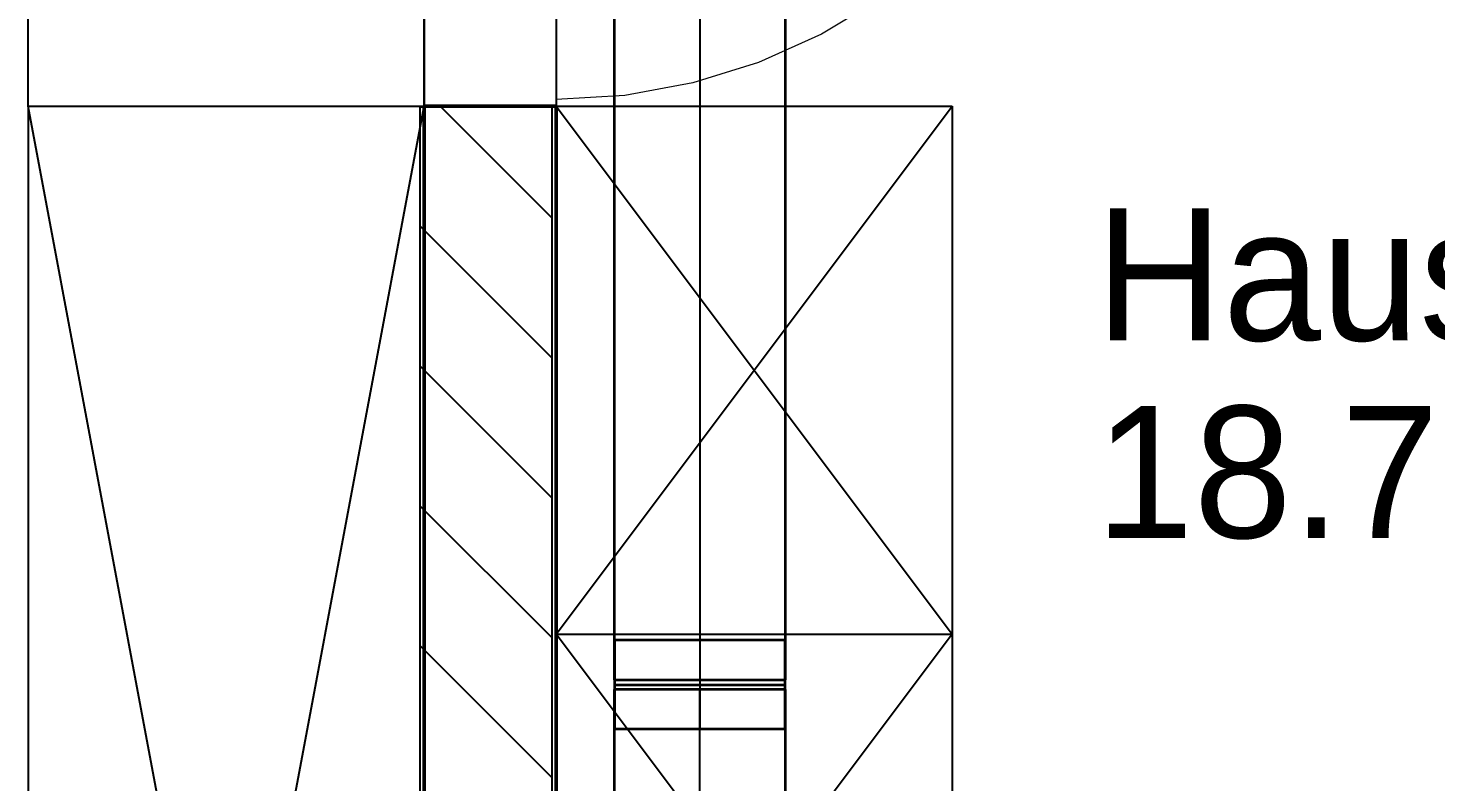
# Model space of a CAD drawing. Extents: x 0 to 756, y -25 to 420.
# Drawn here: x 280.39 to 323.08, y 345.74 to 368.6 of the extents above; entities that cross this region are included whole.
import ezdxf
from ezdxf.lldxf.tags import DXFTag

# ---------------------------------------------------------------- set-up
doc = ezdxf.new("R2010")
doc.units = 0
doc.layers.get('0').update_dxf_attribs({"lineweight": 25})
for name, color, linetype, lineweight in [('A_Innenwand', 7, 'Continuous', 25), ('A_Tuer', 7, 'Continuous', 25), ('Allgemein03', 7, 'Continuous', 25), ('Tür', 7, 'Continuous', 13), ('Tür 2D', 7, 'Continuous', 13), ('Wand Holz nicht tragend', 7, 'Continuous', 13), ('Wand Holz tragend', 7, 'Continuous', 13)]:
    doc.layers.add(name, color=color, linetype=linetype, lineweight=lineweight)
doc.layers.add('L_Aussenluft', color=7, linetype='Continuous', lineweight=35, true_color=0x66ff33)
doc.layers.add('Raum', color=250, linetype='Continuous', lineweight=13, true_color=0x333333)
doc.styles.get("Standard").update_dxf_attribs({"font": 'arial.ttf'})
tags = doc.linetypes.add('STRICHPUNKT2', pattern=[12.7, 6.35, -3.175, 0, -3.175]).pattern_tags.tags
tags[10:11] = [DXFTag(74, 4), DXFTag(75, 0), DXFTag(340, '0'), DXFTag(46, 0.0), DXFTag(50, 0.0), DXFTag(44, 0.0), DXFTag(45, 0.0)]
tags[8:9] = [DXFTag(74, 4), DXFTag(75, 0), DXFTag(340, '0'), DXFTag(46, 0.0), DXFTag(50, 0.0), DXFTag(44, 0.0), DXFTag(45, 0.0)]
tags[6:7] = [DXFTag(74, 4), DXFTag(75, 0), DXFTag(340, '0'), DXFTag(46, 0.0), DXFTag(50, 0.0), DXFTag(44, 0.0), DXFTag(45, 0.0)]
tags[4:5] = [DXFTag(74, 4), DXFTag(75, 0), DXFTag(340, '0'), DXFTag(46, 0.0), DXFTag(50, 0.0), DXFTag(44, 0.0), DXFTag(45, 0.0)]

# ---------------------------------------------------------------- blocks, each defined once
blk = doc.blocks.new('Referenz-A01I5XF3IE')
at = {"layer": 'Allgemein03', "color": 0, "lineweight": -2}
for p, q in [((280.39, 366.236), (280.39, 384.768)), ((292.398, 384.768), (292.398, 366.236)), ((292.398, 382.152), (292.398, 366.236)), ((280.39, 366.236), (292.398, 366.236)), ((280.39, 366.236), (280.39, 302.194)), ((280.39, 302.194), (292.398, 366.236)), ((292.398, 302.194), (280.39, 366.236)), ((292.398, 366.236), (292.398, 302.194)), ((296.401, 366.236), (308.409, 366.236)), ((296.401, 366.236), (308.409, 366.236)), ((296.401, 366.236), (308.409, 350.226)), ((296.401, 350.226), (308.409, 366.236)), ((308.409, 366.236), (308.409, 302.194)), ((296.401, 350.226), (308.409, 350.226)), ((308.409, 350.226), (296.401, 334.215)), ((308.409, 334.215), (296.401, 350.226))]:
    blk.add_line(p, q, dxfattribs=at)
at = {"layer": 'Raum', "color": 0, "lineweight": -2}
for p, q in [((292.398, 302.194), (292.398, 384.768)), ((296.401, 384.768), (296.401, 360.39)), ((296.401, 360.39), (296.401, 302.194))]:
    blk.add_line(p, q, dxfattribs=at)
at = {"layer": 'Tür', "color": 0, "linetype": 'Continuous', "ltscale": 0.13}
blk.add_line((296.401, 366.436), (296.401, 366.236), dxfattribs=at)
at = {"layer": 'Tür 2D', "color": 0, "linetype": 'Continuous', "ltscale": 0.13}
for p, q in [((306.235, 369.501), (304.446, 368.419)), ((304.446, 368.419), (302.539, 367.561)), ((302.539, 367.561), (300.543, 366.94)), ((300.543, 366.94), (298.487, 366.563)), ((298.487, 366.563), (296.401, 366.436))]:
    blk.add_line(p, q, dxfattribs=at)
at = {"layer": 'Wand Holz nicht tragend', "color": 0, "lineweight": 50}
for p, q in [((292.398, 366.236), (296.401, 366.236)), ((292.398, 366.236), (292.398, 302.194)), ((296.401, 302.194), (296.401, 366.236))]:
    blk.add_line(p, q, dxfattribs=at)
at = {"layer": 'Wand Holz tragend', "color": 0, "lineweight": -2, "char_height": 4.00267, "attachment_point": 1}
for s, insert in [('{\\fPosterama Text Light;Hauswirtschaft/Technik}', (312.76, 363.132)), ('{\\fPosterama Text Light;18.77}', (312.76, 357.144))]:
    blk.add_mtext(s, dxfattribs=dict(at, insert=insert))
blk = doc.blocks.new('Wickelfalzrohr-A01I5XJHIE', base_point=(298.159, 348.84))
at = {"color": 0, "linetype": 'ByBlock', "lineweight": -2, "ltscale": 0.35}
for p, q in [((298.159, 391.533), (298.159, 348.84)), ((298.159, 391.533), (299.682, 391.533)), ((299.682, 391.533), (301.835, 391.533)), ((301.835, 391.533), (303.359, 391.533)), ((303.359, 348.84), (303.359, 391.533)), ((298.159, 348.84), (299.682, 348.84)), ((299.682, 348.84), (301.835, 348.84)), ((301.835, 348.84), (303.359, 348.84))]:
    blk.add_line(p, q, dxfattribs=at)
at = {"color": 0, "linetype": 'STRICHPUNKT2', "lineweight": 25, "ltscale": 0.25}
blk.add_line((300.759, 391.533), (300.759, 348.84), dxfattribs=at)
blk = doc.blocks.new('Wand-A01I5XL7IE', base_point=(292.279, 302.013))
at = {"color": 0, "linetype": 'ByBlock', "lineweight": -2, "ltscale": 0.25}
for p, q in [((292.279, 302.013), (292.279, 366.213)), ((296.279, 302.013), (296.279, 366.213))]:
    blk.add_line(p, q, dxfattribs=at)
at = {"color": 0, "lineweight": -2}
for p, q in [((296.279, 362.835), (292.901, 366.213)), ((296.279, 358.593), (292.279, 362.593)), ((296.279, 354.35), (292.279, 358.35)), ((296.279, 350.107), (292.279, 354.107)), ((296.279, 345.865), (292.279, 349.865))]:
    blk.add_line(p, q, dxfattribs=at)
blk = doc.blocks.new('Tür-A01I5XL9IE', base_point=(292.279, 366.213))
at = {"color": 0, "linetype": 'ByBlock', "lineweight": -2, "ltscale": 0.25}
for p, q in [((292.279, 383.513), (296.279, 383.513)), ((292.279, 366.213), (296.279, 366.213))]:
    blk.add_line(p, q, dxfattribs=at)
blk = doc.blocks.new('Steckverbinder-A01I5XLPIE', base_point=(298.159, 347.34))
at = {"color": 0, "linetype": 'ByBlock', "lineweight": -2, "ltscale": 0.35}
for p, q in [((298.169, 350.04), (298.169, 347.34)), ((299.686, 350.04), (298.169, 350.04)), ((301.831, 350.04), (299.686, 350.04)), ((303.349, 350.04), (301.831, 350.04)), ((303.349, 347.34), (303.349, 350.04)), ((298.159, 348.69), (298.247, 348.69)), ((298.247, 348.69), (298.507, 348.69)), ((298.507, 348.69), (298.92, 348.69)), ((298.92, 348.69), (299.459, 348.69)), ((299.459, 348.69), (300.086, 348.69)), ((300.086, 348.69), (300.759, 348.69)), ((300.759, 348.69), (301.431, 348.69)), ((301.431, 348.69), (302.059, 348.69)), ((302.059, 348.69), (302.597, 348.69)), ((302.597, 348.69), (303.01, 348.69)), ((303.01, 348.69), (303.27, 348.69)), ((303.27, 348.69), (303.359, 348.69)), ((299.686, 347.34), (298.169, 347.34)), ((301.831, 347.34), (299.686, 347.34)), ((303.349, 347.34), (301.831, 347.34))]:
    blk.add_line(p, q, dxfattribs=at)
at = {"color": 0, "linetype": 'STRICHPUNKT2', "lineweight": 25, "ltscale": 0.25}
blk.add_line((300.759, 350.04), (300.759, 347.34), dxfattribs=at)
blk = doc.blocks.new('Wickelfalzrohr-A01I5XLRIE', base_point=(298.159, 333.353))
at = {"color": 0, "linetype": 'ByBlock', "lineweight": -2, "ltscale": 0.35}
for p, q in [((298.159, 348.54), (298.159, 333.353)), ((299.682, 348.54), (298.159, 348.54)), ((301.835, 348.54), (299.682, 348.54)), ((303.359, 348.54), (301.835, 348.54)), ((303.359, 333.353), (303.359, 348.54)), ((299.682, 333.353), (298.159, 333.353)), ((301.835, 333.353), (299.682, 333.353)), ((303.359, 333.353), (301.835, 333.353))]:
    blk.add_line(p, q, dxfattribs=at)
at = {"color": 0, "linetype": 'STRICHPUNKT2', "lineweight": 25, "ltscale": 0.25}
blk.add_line((300.759, 333.353), (300.759, 348.54), dxfattribs=at)

msp = doc.modelspace()

# ---------------------------------------------------------------- block references
at = {"color": 8, "lineweight": 25, "ltscale": 0.25, "true_color": 0x808080}
msp.add_blockref('Referenz-A01I5XF3IE', (0, 0), dxfattribs=at)
at = {"layer": 'A_Innenwand', "ltscale": 0.25}
msp.add_blockref('Wand-A01I5XL7IE', (292.279, 302.013), dxfattribs=at)
at = {"layer": 'A_Tuer', "ltscale": 0.25}
msp.add_blockref('Tür-A01I5XL9IE', (292.279, 366.213), dxfattribs=at)
at = {"layer": 'L_Aussenluft', "ltscale": 0.35}
for name, p in [('Wickelfalzrohr-A01I5XJHIE', (298.159, 348.84)), ('Steckverbinder-A01I5XLPIE', (298.159, 347.34)), ('Wickelfalzrohr-A01I5XLRIE', (298.159, 333.353))]:
    msp.add_blockref(name, p, dxfattribs=at)

doc.saveas('drawing.dxf')
